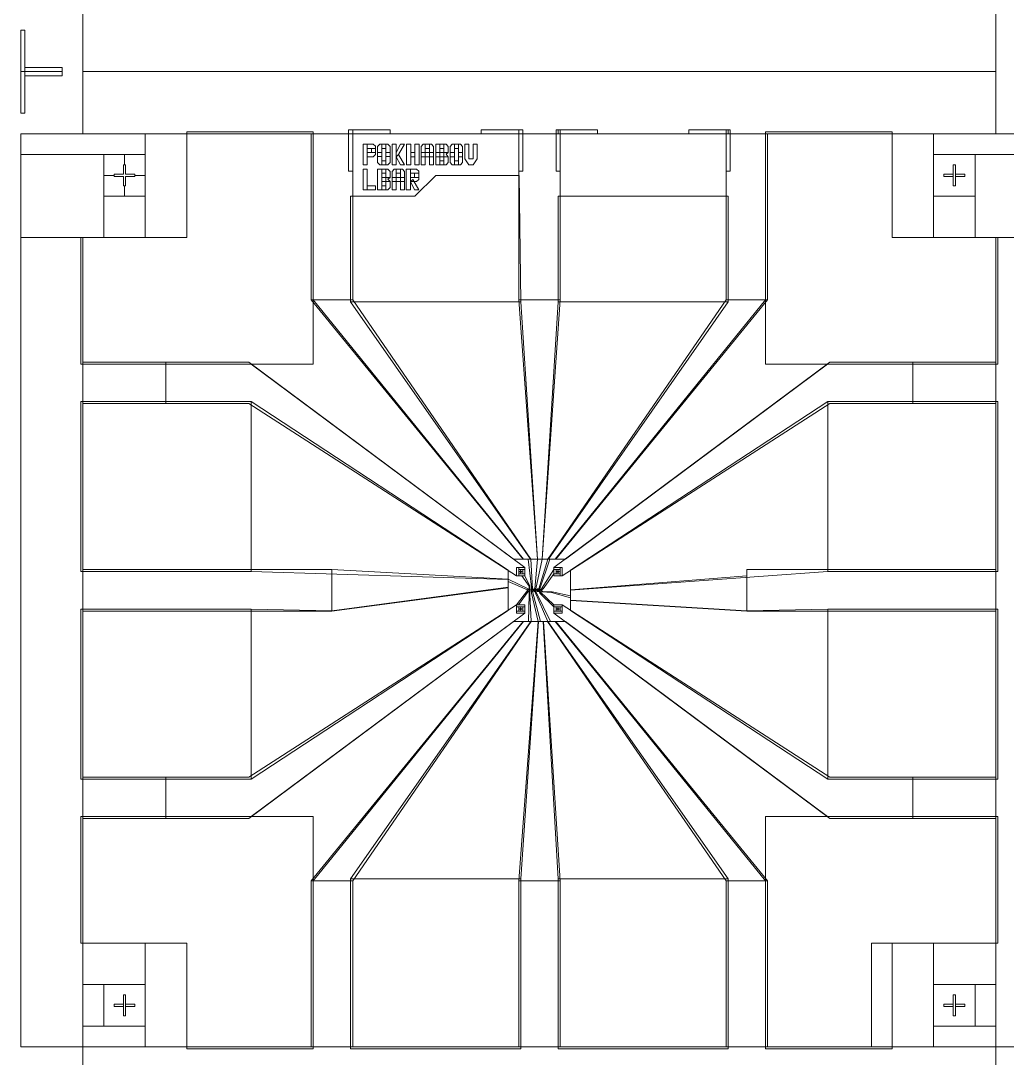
# Model space of a CAD drawing. Header units: millimetres. Extents: x -11355 to -1355, y 1102 to 18602.
# Drawn here: x -11355 to -8978, y 11224 to 13724 of the extents above; entities that cross this region are included whole.
import ezdxf

# ---------------------------------------------------------------- set-up
doc = ezdxf.new("R2010")
doc.units = ezdxf.units.MM
doc.header["$MEASUREMENT"] = 0
doc.layers.add('Etching', color=7, linetype='Continuous')
doc.layers.add('Ohmic', color=7, linetype='Continuous')
doc.layers.add('Mark', color=7, linetype='Continuous', plot=False)

msp = doc.modelspace()

# ---------------------------------------------------------------- linework, layer by layer
at = {"layer": 'Etching', "color": 242, "lineweight": 9}
for points in [[(-11205, 13601.5), (-9005, 13601.5), (-9005, 13751.5), (-11205, 13751.5), (-11205, 13601.5)], [(-11205, 13451.5), (-9005, 13451.5), (-9005, 13601.5), (-11205, 13601.5), (-11205, 13451.5)], [(-11355, 13401.5), (-11055, 13401.5), (-11055, 13451.5), (-11355, 13451.5), (-11355, 13401.5)], [(-11055, 13201.5), (-10955, 13201.5), (-10955, 13451.5), (-11055, 13451.5), (-11055, 13201.5)], [(-10655, 13051.5), (-10555, 13051.5), (-10555, 13451.5), (-10655, 13451.5), (-10655, 13051.5)], [(-10155, 13051.5), (-10055, 13051.5), (-10055, 13451.5), (-10155, 13451.5), (-10155, 13051.5)], [(-9655, 13051.5), (-9555, 13051.5), (-9555, 13451.5), (-9655, 13451.5), (-9655, 13051.5)], [(-9255, 13201.5), (-9155, 13201.5), (-9155, 13451.5), (-9255, 13451.5), (-9255, 13201.5)], [(-9155, 13401.5), (-8855, 13401.5), (-8855, 13451.5), (-9155, 13451.5), (-9155, 13401.5)], [(-11355, 13201.5), (-11155, 13201.5), (-11155, 13401.5), (-11355, 13401.5), (-11355, 13201.5)], [(-9055, 13201.5), (-8855, 13201.5), (-8855, 13401.5), (-9055, 13401.5), (-9055, 13201.5)], [(-11155, 13201.5), (-11055, 13201.5), (-11055, 13301.5), (-11155, 13301.5), (-11155, 13201.5)], [(-9155, 13201.5), (-9055, 13201.5), (-9055, 13301.5), (-9155, 13301.5), (-9155, 13201.5)], [(-11355, 11251.5), (-11205, 11251.5), (-11205, 13201.5), (-11355, 13201.5), (-11355, 11251.5)], [(-9005, 11251.5), (-8855, 11251.5), (-8855, 13201.5), (-9005, 13201.5), (-9005, 11251.5)], [(-10144.303, 12426.332), (-10655, 13051.5), (-10555, 13051.5), (-10125.63, 12426.5), (-10144.303, 12426.332)], [(-10109.998, 12426.501), (-10155, 13051.5), (-10055, 13051.5), (-10098, 12426.501), (-10109.998, 12426.501)], [(-10065.697, 12426.332), (-9555, 13051.5), (-9655, 13051.5), (-10084.37, 12426.5), (-10065.697, 12426.332)], [(-11205, 12801.5), (-11005, 12801.5), (-11005, 12901.5), (-11205, 12901.5), (-11205, 12801.5)], [(-10805, 12901.5), (-11005, 12901.5), (-11005, 12801.5), (-10805, 12801.5), (-10160, 12386.5), (-10160, 12406.5), (-10140, 12406.5), (-10805, 12901.5)], [(-9405, 12901.5), (-9205, 12901.5), (-9205, 12801.5), (-9405, 12801.5), (-10050, 12386.5), (-10050, 12406.5), (-10070, 12406.5), (-9405, 12901.5)], [(-9205, 12801.5), (-9005, 12801.5), (-9005, 12901.5), (-9205, 12901.5), (-9205, 12801.5)], [(-10125.957, 12352.997), (-10121.957, 12352.997), (-10121.957, 12354.997), (-10126, 12426.612), (-10132, 12426.442), (-10123.959, 12359.497), (-10123.959, 12354.997), (-10125.957, 12352.997)], [(-10109.998, 12426.501), (-10097.999, 12426.501), (-10114, 12354.999), (-10116.001, 12354.999), (-10109.998, 12426.501)], [(-10106, 12354.999), (-10103.998, 12354.999), (-10080, 12426.46), (-10084.37, 12426.5), (-10106, 12354.999)], [(-11205, 12301.5), (-10605, 12301.5), (-10605, 12401.5), (-11205, 12401.5), (-11205, 12301.5)], [(-10180, 12378.487), (-10180, 12357.929), (-10605, 12301.5), (-10605, 12401.5), (-10180, 12378.487)], [(-10160, 12386.5), (-10155, 12386.5), (-10155, 12406.5), (-10160, 12406.5), (-10160, 12386.5)], [(-10155, 12401.5), (-10140, 12401.5), (-10140, 12406.5), (-10155, 12406.5), (-10155, 12401.5)], [(-10145, 12391.5), (-10140, 12391.5), (-10140, 12401.5), (-10145, 12401.5), (-10145, 12391.5)], [(-10070, 12391.5), (-10096, 12354.999), (-10100, 12354.999), (-10070, 12401.5), (-10070, 12391.5)], [(-10070, 12401.5), (-10055, 12401.5), (-10055, 12406.5), (-10070, 12406.5), (-10070, 12401.5)], [(-10070, 12391.5), (-10065, 12391.5), (-10065, 12401.5), (-10070, 12401.5), (-10070, 12391.5)], [(-10055, 12386.5), (-10050, 12386.5), (-10050, 12406.5), (-10055, 12406.5), (-10055, 12386.5)], [(-9605, 12301.5), (-9005, 12301.5), (-9005, 12401.5), (-9605, 12401.5), (-9605, 12301.5)], [(-10180, 12372.58), (-10134, 12353), (-10131.998, 12355), (-10180, 12378.487), (-10180, 12372.58)], [(-10155, 12386.5), (-10140, 12386.5), (-10140, 12391.5), (-10155, 12391.5), (-10155, 12386.5)], [(-10140, 12386.5), (-10147.5, 12386.5), (-10130, 12361.465), (-10128, 12361.465), (-10140, 12386.5)], [(-10070, 12386.5), (-10055, 12386.5), (-10055, 12391.5), (-10070, 12391.5), (-10070, 12386.5)], [(-10030.001, 12353), (-10030, 12326.681), (-9605, 12301.5), (-9605, 12386.121), (-10030.001, 12353)], [(-10155.027, 12316.5), (-10160, 12316.5), (-10134, 12350.999), (-10132.001, 12348.999), (-10155.027, 12316.5)], [(-10134, 12353), (-10132, 12353), (-10131.998, 12355), (-10134, 12353)], [(-10134, 12350.999), (-10132, 12350.999), (-10132.001, 12348.999), (-10134, 12350.999)], [(-10130, 12355), (-10128, 12355), (-10128, 12361.465), (-10130, 12361.465), (-10130, 12355)], [(-10128, 12355), (-10130, 12354.999), (-10130, 12353), (-10128, 12353), (-10128, 12355)], [(-10130, 12349), (-10128, 12349), (-10128, 12351), (-10130, 12351), (-10130, 12349)], [(-10126, 12351), (-10122, 12351), (-10122, 12349), (-10102, 12276.501), (-10108, 12276.501), (-10124.002, 12344.5), (-10124.002, 12349), (-10126, 12351)], [(-10120, 12353), (-10118, 12353), (-10118.003, 12354.999), (-10120, 12353)], [(-10120, 12351), (-10118, 12351), (-10118, 12349), (-10118.003, 12349), (-10120, 12351)], [(-10118.003, 12353), (-10114, 12353), (-10114, 12354.999), (-10118.003, 12354.999), (-10118.003, 12353)], [(-10118.003, 12349), (-10114, 12349), (-10114, 12350.999), (-10118.003, 12350.999), (-10118.003, 12349)], [(-10109.998, 12354.999), (-10104, 12354.999), (-10104.001, 12353), (-10111.998, 12353), (-10109.998, 12354.999)], [(-10111.998, 12351), (-10109.998, 12351), (-10109.998, 12349), (-10110, 12349), (-10111.998, 12351)], [(-10110, 12351), (-10104, 12351), (-10104, 12349), (-10110, 12349), (-10110, 12351)], [(-10102, 12353), (-10100, 12353), (-10096, 12354.999), (-10100, 12354.999), (-10102, 12353)], [(-10097.666, 12349.25), (-10098, 12348), (-10102, 12351), (-10100, 12351), (-10097.666, 12349.25)], [(-10131.605, 12276.56), (-10124.63, 12276.499), (-10128, 12341.5), (-10130, 12341.5), (-10131.605, 12276.56)], [(-10130, 12344.5), (-10128, 12344.5), (-10128, 12349), (-10130, 12349), (-10130, 12344.5)], [(-10130, 12341.5), (-10128, 12341.5), (-10128, 12344.5), (-10130, 12344.5), (-10130, 12341.5)], [(-10116.001, 12349), (-10084.37, 12276.5), (-10078, 12276.563), (-10113.999, 12349), (-10116.001, 12349)], [(-10070, 12311.5), (-10104.001, 12344.5), (-10105.997, 12349), (-10103.997, 12349), (-10070, 12316.5), (-10070, 12311.5)], [(-10076, 12346), (-10098, 12348), (-10097.334, 12349), (-10074, 12348), (-10076, 12346)], [(-10030.001, 12333.615), (-10076, 12346), (-10074, 12348), (-10030.001, 12338.5), (-10030.001, 12333.615)], [(-10805, 11801.5), (-11005, 11801.5), (-11005, 11901.5), (-10805, 11901.5), (-10160, 12316.5), (-10160, 12296.5), (-10140, 12296.5), (-10805, 11801.5)], [(-10160, 12311.5), (-10140, 12311.5), (-10140, 12316.5), (-10160, 12316.5), (-10160, 12311.5)], [(-10160, 12301.5), (-10155, 12301.5), (-10155, 12311.5), (-10160, 12311.5), (-10160, 12301.5)], [(-10160, 12296.5), (-10140, 12296.5), (-10140, 12301.5), (-10160, 12301.5), (-10160, 12296.5)], [(-10145, 12301.5), (-10140, 12301.5), (-10140, 12311.5), (-10145, 12311.5), (-10145, 12301.5)], [(-10070, 12311.5), (-10050, 12311.5), (-10050, 12316.5), (-10070, 12316.5), (-10070, 12311.5)], [(-9405, 11801.5), (-9205, 11801.5), (-9205, 11901.5), (-9405, 11901.5), (-10050, 12316.5), (-10050, 12296.5), (-10070, 12296.5), (-9405, 11801.5)], [(-10070, 12301.5), (-10065, 12301.5), (-10065, 12311.5), (-10070, 12311.5), (-10070, 12301.5)], [(-10070, 12296.5), (-10050, 12296.5), (-10050, 12301.5), (-10070, 12301.5), (-10070, 12296.5)], [(-10055, 12301.5), (-10050, 12301.5), (-10050, 12311.5), (-10055, 12311.5), (-10055, 12301.5)], [(-10144.303, 12276.668), (-10655, 11651.5), (-10555, 11651.5), (-10124.63, 12276.5), (-10144.303, 12276.668)], [(-10108, 12276.501), (-10155, 11651.5), (-10055, 11651.5), (-10095, 12276.501), (-10108, 12276.501)], [(-10065.697, 12276.668), (-9555, 11651.5), (-9655, 11651.5), (-10085.37, 12276.5), (-10065.697, 12276.668)], [(-11205, 11801.5), (-11005, 11801.5), (-11005, 11901.5), (-11205, 11901.5), (-11205, 11801.5)], [(-9205, 11801.5), (-9005, 11801.5), (-9005, 11901.5), (-9205, 11901.5), (-9205, 11801.5)], [(-10655, 11251.5), (-10555, 11251.5), (-10555, 11651.5), (-10655, 11651.5), (-10655, 11251.5)], [(-10155, 11251.5), (-10055, 11251.5), (-10055, 11651.5), (-10155, 11651.5), (-10155, 11251.5)], [(-9655, 11251.5), (-9555, 11251.5), (-9555, 11651.5), (-9655, 11651.5), (-9655, 11251.5)], [(-11205, 11401.5), (-11055, 11401.5), (-11055, 11501.5), (-11205, 11501.5), (-11205, 11401.5)], [(-11055, 11251.5), (-10955, 11251.5), (-10955, 11501.5), (-11055, 11501.5), (-11055, 11251.5)], [(-9305, 11251.5), (-9155, 11251.5), (-9155, 11501.5), (-9305, 11501.5), (-9305, 11251.5)], [(-9155, 11401.5), (-9005, 11401.5), (-9005, 11501.5), (-9155, 11501.5), (-9155, 11401.5)], [(-11205, 11301.5), (-11155, 11301.5), (-11155, 11401.5), (-11205, 11401.5), (-11205, 11301.5)], [(-9055, 11301.5), (-9005, 11301.5), (-9005, 11401.5), (-9055, 11401.5), (-9055, 11301.5)], [(-11205, 11251.5), (-11055, 11251.5), (-11055, 11301.5), (-11205, 11301.5), (-11205, 11251.5)], [(-9155, 11251.5), (-9005, 11251.5), (-9005, 11301.5), (-9155, 11301.5), (-9155, 11251.5)], [(-11205, 11101.5), (-9005, 11101.5), (-9005, 11251.5), (-11205, 11251.5), (-11205, 11101.5)]]:
    msp.add_lwpolyline(points, dxfattribs=at)
at = {"layer": 'Mark', "color": 250, "lineweight": 9}
for points in [[(-11155, 13401.5), (-11105, 13401.5), (-11105, 13376.5), (-11107.5, 13376.5), (-11107.5, 13354), (-11130, 13354), (-11130, 13351.5), (-11155, 13351.5), (-11155, 13401.5)], [(-11055, 13401.5), (-11105, 13401.5), (-11105, 13376.5), (-11102.5, 13376.5), (-11102.5, 13354), (-11080, 13354), (-11080, 13351.5), (-11055, 13351.5), (-11055, 13401.5)], [(-11155, 13301.5), (-11105, 13301.5), (-11105, 13326.5), (-11107.5, 13326.5), (-11107.5, 13349), (-11130, 13349), (-11130, 13351.5), (-11155, 13351.5), (-11155, 13301.5)], [(-11055, 13301.5), (-11105, 13301.5), (-11105, 13326.5), (-11102.5, 13326.5), (-11102.5, 13349), (-11080, 13349), (-11080, 13351.5), (-11055, 13351.5), (-11055, 13301.5)]]:
    msp.add_lwpolyline(points, dxfattribs=at)
at = {"layer": 'Ohmic', "color": 114, "lineweight": 9}
for points in [[(-11355, 13601.5), (-11345, 13601.5), (-11345, 13701.5), (-11355, 13701.5), (-11355, 13601.5)], [(-11355, 13501.5), (-11345, 13501.5), (-11345, 13601.5), (-11355, 13601.5), (-11355, 13501.5)], [(-11255, 13611.5), (-11255, 13601.5), (-11345, 13601.5), (-11345, 13611.5), (-11255, 13611.5)], [(-11255, 13591.5), (-11255, 13601.5), (-11345, 13601.5), (-11345, 13591.5), (-11255, 13591.5)], [(-11210, 12896.5), (-10650, 12896.5), (-10650, 13456.5), (-10955, 13456.5), (-10955, 13201.5), (-11210, 13201.5), (-11210, 12896.5)], [(-10565, 13361.5), (-10555, 13361.5), (-10555, 13461.5), (-10565, 13461.5), (-10565, 13361.5)], [(-10465, 13451.5), (-10465, 13461.5), (-10555, 13461.5), (-10555, 13451.5), (-10465, 13451.5)], [(-10245, 13451.5), (-10245, 13461.5), (-10155, 13461.5), (-10155, 13451.5), (-10245, 13451.5)], [(-10155, 13361.5), (-10145, 13361.5), (-10145, 13461.5), (-10155, 13461.5), (-10155, 13361.5)], [(-10065, 13361.5), (-10055, 13361.5), (-10055, 13461.5), (-10065, 13461.5), (-10065, 13361.5)], [(-9965, 13451.5), (-9965, 13461.5), (-10060, 13461.5), (-10060, 13451.5), (-9965, 13451.5)], [(-9745, 13451.5), (-9745, 13461.5), (-9650, 13461.5), (-9650, 13451.5), (-9745, 13451.5)], [(-9655, 13361.5), (-9645, 13361.5), (-9645, 13461.5), (-9655, 13461.5), (-9655, 13361.5)], [(-9000, 12896.5), (-9560, 12896.5), (-9560, 13456.5), (-9255, 13456.5), (-9255, 13201.5), (-9000, 13201.5), (-9000, 12896.5)], [(-10530, 13376.484), (-10520, 13376.484), (-10520, 13426.484), (-10530, 13426.484), (-10530, 13376.484)], [(-10520, 13426.484), (-10520, 13416.484), (-10500, 13416.484), (-10500, 13421.468), (-10505.597, 13426.484), (-10520, 13426.484)], [(-10495, 13406.5), (-10485, 13406.5), (-10485, 13426.5), (-10489.984, 13426.5), (-10495, 13420.903), (-10495, 13406.5)], [(-10485, 13416.5), (-10475, 13416.5), (-10475, 13426.5), (-10485, 13426.5), (-10485, 13416.5)], [(-10465, 13406.5), (-10475, 13406.5), (-10475, 13426.5), (-10470.016, 13426.5), (-10465, 13420.903), (-10465, 13406.5)], [(-10460, 13376.484), (-10450, 13376.484), (-10450, 13426.484), (-10460, 13426.484), (-10460, 13376.484)], [(-10450, 13406.484), (-10440, 13426.484), (-10430, 13426.484), (-10444.433, 13401.484), (-10450, 13396.484), (-10450, 13406.484)], [(-10425, 13376.484), (-10415, 13376.484), (-10415, 13426.484), (-10425, 13426.484), (-10425, 13376.484)], [(-10405, 13376.484), (-10395, 13376.484), (-10395, 13426.484), (-10405, 13426.484), (-10405, 13376.484)], [(-10390, 13406.484), (-10380, 13406.484), (-10380, 13426.484), (-10384.984, 13426.484), (-10390, 13420.887), (-10390, 13406.484)], [(-10380, 13416.484), (-10370, 13416.484), (-10370, 13426.484), (-10380, 13426.484), (-10380, 13416.484)], [(-10360, 13406.484), (-10370, 13406.484), (-10370, 13426.484), (-10365.016, 13426.484), (-10360, 13420.887), (-10360, 13406.484)], [(-10355, 13406.484), (-10345, 13406.484), (-10345, 13426.484), (-10355, 13426.484), (-10355, 13406.484)], [(-10345, 13416.484), (-10335, 13416.484), (-10335, 13426.484), (-10345, 13426.484), (-10345, 13416.484)], [(-10325, 13406.484), (-10335, 13406.484), (-10335, 13426.484), (-10330.016, 13426.484), (-10325, 13420.887), (-10325, 13406.484)], [(-10320, 13406.484), (-10310, 13406.484), (-10310, 13426.484), (-10314.984, 13426.484), (-10320, 13420.887), (-10320, 13406.484)], [(-10310, 13416.484), (-10300, 13416.484), (-10300, 13426.484), (-10310, 13426.484), (-10310, 13416.484)], [(-10290, 13406.484), (-10300, 13406.484), (-10300, 13426.484), (-10295.016, 13426.484), (-10290, 13420.887), (-10290, 13406.484)], [(-10265, 13376.484), (-10275, 13376.484), (-10285, 13391.389), (-10285, 13426.484), (-10275, 13426.484), (-10275, 13391.389), (-10265, 13391.389), (-10265, 13426.484), (-10255, 13426.484), (-10255, 13391.389), (-10265, 13376.484)], [(-10520, 13396.484), (-10520, 13406.484), (-10500, 13406.484), (-10500, 13401.5), (-10505.597, 13396.484), (-10520, 13396.484)], [(-10510, 13406.484), (-10510, 13416.484), (-10500, 13416.484), (-10500, 13406.484), (-10510, 13406.484)], [(-10495, 13396.5), (-10485, 13396.5), (-10485, 13406.5), (-10495, 13406.5), (-10495, 13396.5)], [(-10475, 13396.5), (-10465, 13396.5), (-10465, 13406.5), (-10475, 13406.5), (-10475, 13396.5)], [(-10450, 13396.484), (-10440, 13376.484), (-10430, 13376.484), (-10444.433, 13401.484), (-10450, 13396.484)], [(-10415, 13396.484), (-10405, 13396.484), (-10405, 13406.484), (-10415, 13406.484), (-10415, 13396.484)], [(-10390, 13396.484), (-10380, 13396.484), (-10380, 13406.484), (-10390, 13406.484), (-10390, 13396.484)], [(-10380, 13396.484), (-10370, 13396.484), (-10370, 13406.484), (-10380, 13406.484), (-10380, 13396.484)], [(-10370, 13396.484), (-10360, 13396.484), (-10360, 13406.484), (-10370, 13406.484), (-10370, 13396.484)], [(-10355, 13396.484), (-10345, 13396.484), (-10345, 13406.484), (-10355, 13406.484), (-10355, 13396.484)], [(-10345, 13396.484), (-10335, 13396.484), (-10335, 13406.484), (-10345, 13406.484), (-10345, 13396.484)], [(-10335, 13406.484), (-10325, 13406.484), (-10330, 13402.19), (-10325, 13396.484), (-10335, 13396.484), (-10335, 13406.484)], [(-10320, 13396.484), (-10310, 13396.484), (-10310, 13406.484), (-10320, 13406.484), (-10320, 13396.484)], [(-10300, 13396.484), (-10290, 13396.484), (-10290, 13406.484), (-10300, 13406.484), (-10300, 13396.484)], [(-10495, 13396.5), (-10485, 13396.5), (-10485, 13376.5), (-10489.984, 13376.5), (-10495, 13382.097), (-10495, 13396.5)], [(-10485, 13376.5), (-10475, 13376.5), (-10475, 13386.5), (-10485, 13386.5), (-10485, 13376.5)], [(-10465, 13396.5), (-10475, 13396.5), (-10475, 13376.5), (-10470.016, 13376.5), (-10465, 13382.097), (-10465, 13396.5)], [(-10390, 13396.484), (-10380, 13396.484), (-10380, 13376.484), (-10390, 13376.484), (-10390, 13396.484)], [(-10360, 13396.484), (-10370, 13396.484), (-10370, 13376.484), (-10360, 13376.484), (-10360, 13396.484)], [(-10355, 13396.484), (-10345, 13396.484), (-10345, 13376.484), (-10355, 13376.484), (-10355, 13396.484)], [(-10345, 13376.484), (-10335, 13376.484), (-10335, 13386.484), (-10345, 13386.484), (-10345, 13376.484)], [(-10325, 13396.484), (-10335, 13396.484), (-10335, 13376.484), (-10330.016, 13376.484), (-10325, 13382.081), (-10325, 13396.484)], [(-10320, 13396.484), (-10310, 13396.484), (-10310, 13376.484), (-10314.984, 13376.484), (-10320, 13382.081), (-10320, 13396.484)], [(-10310, 13376.484), (-10300, 13376.484), (-10300, 13386.484), (-10310, 13386.484), (-10310, 13376.484)], [(-10290, 13396.484), (-10300, 13396.484), (-10300, 13376.484), (-10295.016, 13376.484), (-10290, 13382.081), (-10290, 13396.484)], [(-9107.5, 13326.5), (-9102.5, 13326.5), (-9102.5, 13376.5), (-9107.5, 13376.5), (-9107.5, 13326.5)], [(-10560, 13046.5), (-10150, 13046.5), (-10154, 13351.5), (-10355, 13351.5), (-10405, 13301.5), (-10560, 13301.5), (-10560, 13046.5)], [(-10530, 13316.484), (-10520, 13316.484), (-10520, 13366.484), (-10530, 13366.484), (-10530, 13316.484)], [(-10495, 13316.484), (-10485, 13316.484), (-10485, 13366.484), (-10495, 13366.484), (-10495, 13316.484)], [(-10485, 13356.484), (-10475, 13356.484), (-10475, 13366.484), (-10485, 13366.484), (-10485, 13356.484)], [(-10465, 13346.484), (-10475, 13346.484), (-10475, 13366.484), (-10470.016, 13366.484), (-10465, 13360.887), (-10465, 13346.484)], [(-10460.107, 13346.4), (-10450.107, 13346.4), (-10450.107, 13366.4), (-10455.091, 13366.4), (-10460.107, 13360.803), (-10460.107, 13346.4)], [(-10450.107, 13356.4), (-10440.107, 13356.4), (-10440.107, 13366.4), (-10450.107, 13366.4), (-10450.107, 13356.4)], [(-10430.107, 13346.4), (-10440.107, 13346.4), (-10440.107, 13366.4), (-10435.123, 13366.4), (-10430.107, 13360.803), (-10430.107, 13346.4)], [(-10426.002, 13316.5), (-10416.002, 13316.5), (-10416.002, 13366.5), (-10426.002, 13366.5), (-10426.002, 13316.5)], [(-10416.002, 13366.5), (-10416.002, 13356.5), (-10396.002, 13356.5), (-10396.002, 13361.484), (-10401.599, 13366.5), (-10416.002, 13366.5)], [(-10406.002, 13346.5), (-10406.002, 13356.5), (-10396.002, 13356.5), (-10396.002, 13346.5), (-10406.002, 13346.5)], [(-9130, 13354), (-9130, 13349), (-9107.5, 13349), (-9107.5, 13354), (-9130, 13354)], [(-9080, 13354), (-9080, 13349), (-9102.5, 13349), (-9102.5, 13354), (-9080, 13354)], [(-10520, 13316.484), (-10500, 13316.484), (-10500, 13326.484), (-10520, 13326.484), (-10520, 13316.484)], [(-10485, 13336.484), (-10475, 13336.484), (-10475, 13346.484), (-10485, 13346.484), (-10485, 13336.484)], [(-10485, 13316.484), (-10475, 13316.484), (-10475, 13326.484), (-10485, 13326.484), (-10485, 13316.484)], [(-10475, 13346.484), (-10465, 13346.484), (-10470, 13342.19), (-10465, 13336.484), (-10475, 13336.484), (-10475, 13346.484)], [(-10465, 13336.484), (-10475, 13336.484), (-10475, 13316.484), (-10470.016, 13316.484), (-10465, 13322.081), (-10465, 13336.484)], [(-10460.107, 13336.4), (-10450.107, 13336.4), (-10450.107, 13346.4), (-10460.107, 13346.4), (-10460.107, 13336.4)], [(-10460.107, 13336.4), (-10450.107, 13336.4), (-10450.107, 13316.4), (-10460.107, 13316.4), (-10460.107, 13336.4)], [(-10450.107, 13336.4), (-10440.107, 13336.4), (-10440.107, 13346.4), (-10450.107, 13346.4), (-10450.107, 13336.4)], [(-10440.107, 13336.4), (-10430.107, 13336.4), (-10430.107, 13346.4), (-10440.107, 13346.4), (-10440.107, 13336.4)], [(-10430.107, 13336.4), (-10440.107, 13336.4), (-10440.107, 13316.4), (-10430.107, 13316.4), (-10430.107, 13336.4)], [(-10416.002, 13336.5), (-10416.002, 13346.5), (-10396.002, 13346.5), (-10396.002, 13341.516), (-10401.599, 13336.5), (-10416.002, 13336.5)], [(-10416.002, 13336.5), (-10406.002, 13316.5), (-10396.002, 13316.5), (-10410.435, 13341.5), (-10416.002, 13336.5)], [(-10060, 13046.5), (-9650, 13046.5), (-9650, 13301.5), (-10060, 13301.5), (-10060, 13046.5)], [(-10799.282, 12896.5), (-10650, 12896.5), (-10650, 13051.496), (-10143.303, 12426.332), (-10167.855, 12426.332), (-10799.282, 12896.5)], [(-9410.718, 12896.5), (-9560, 12896.5), (-9560, 13051.496), (-10066.697, 12426.332), (-10042.145, 12426.332), (-9410.718, 12896.5)], [(-10126.676, 12426.5), (-10560, 13046.5), (-10150, 13046.5), (-10109.754, 12426.501), (-10126.676, 12426.5)], [(-10083.324, 12426.5), (-9650, 13046.5), (-10060, 13046.5), (-10098.361, 12426.501), (-10083.324, 12426.5)], [(-11210, 12396.5), (-10800, 12396.5), (-10800, 12806.5), (-11210, 12806.5), (-11210, 12396.5)], [(-10800, 12396.5), (-10800, 12806.5), (-10180, 12400.368), (-10180, 12377.487), (-10800, 12396.5)], [(-9410, 12396.5), (-9410, 12806.5), (-10030, 12400.368), (-10030, 12352.179), (-9410, 12396.5)], [(-9410, 12396.5), (-9000, 12396.5), (-9000, 12806.5), (-9410, 12806.5), (-9410, 12396.5)], [(-10153, 12396), (-10153, 12397), (-10150.5, 12397), (-10150.5, 12396), (-10153, 12396)], [(-10150.5, 12393.5), (-10149.5, 12393.5), (-10149.5, 12399.5), (-10150.5, 12399.5), (-10150.5, 12393.5)], [(-10149.5, 12396), (-10149.5, 12397), (-10147, 12397), (-10147, 12396), (-10149.5, 12396)], [(-10060.5, 12396), (-10060.5, 12397), (-10063, 12397), (-10063, 12396), (-10060.5, 12396)], [(-10060.5, 12393.5), (-10059.5, 12393.5), (-10059.5, 12399.5), (-10060.5, 12399.5), (-10060.5, 12393.5)], [(-10057, 12396), (-10057, 12397), (-10059.5, 12397), (-10059.5, 12396), (-10057, 12396)], [(-10800, 11896.5), (-10800, 12068.954), (-10800, 12306.5), (-10605, 12302.5), (-10180, 12358.929), (-10180, 12302.668), (-10800, 11896.5)], [(-9410, 11896.5), (-9410, 12068.954), (-9410, 12306.5), (-9605, 12302.5), (-10030, 12327.861), (-10030, 12302.668), (-9410, 11896.5)], [(-11210, 11896.5), (-10800, 11896.5), (-10800, 12306.5), (-11210, 12306.5), (-11210, 11896.5)], [(-10153, 12306), (-10153, 12307), (-10150.5, 12307), (-10150.5, 12306), (-10153, 12306)], [(-10150.5, 12303.5), (-10149.5, 12303.5), (-10149.5, 12309.5), (-10150.5, 12309.5), (-10150.5, 12303.5)], [(-10149.5, 12306), (-10149.5, 12307), (-10147, 12307), (-10147, 12306), (-10149.5, 12306)], [(-10060.5, 12306), (-10060.5, 12307), (-10063, 12307), (-10063, 12306), (-10060.5, 12306)], [(-10060.5, 12303.5), (-10059.5, 12303.5), (-10059.5, 12309.5), (-10060.5, 12309.5), (-10060.5, 12303.5)], [(-10057, 12306), (-10057, 12307), (-10059.5, 12307), (-10059.5, 12306), (-10057, 12306)], [(-9410, 11896.5), (-9000, 11896.5), (-9000, 12306.5), (-9410, 12306.5), (-9410, 11896.5)], [(-10799.282, 11806.5), (-10650, 11806.5), (-10650, 11651.504), (-10143.303, 12276.668), (-10167.855, 12276.668), (-10799.282, 11806.5)], [(-10150, 11656.5), (-10560, 11656.5), (-10125.63, 12276.5), (-10107.584, 12276.501), (-10150, 11656.5)], [(-10060, 11656.5), (-9650, 11656.5), (-10084.37, 12276.5), (-10096, 12276.5), (-10060, 11656.5)], [(-9410.718, 11806.5), (-9560, 11806.5), (-9560, 11651.504), (-10066.697, 12276.668), (-10042.145, 12276.668), (-9410.718, 11806.5)], [(-11210, 11806.5), (-10650, 11806.5), (-10650, 11246.5), (-10955, 11246.5), (-10955, 11501.5), (-11210, 11501.5), (-11210, 11806.5)], [(-9000, 11806.5), (-9560, 11806.5), (-9560, 11246.5), (-9255, 11246.5), (-9255, 11501.5), (-9000, 11501.5), (-9000, 11806.5)], [(-10560, 11246.5), (-10150, 11246.5), (-10150, 11656.5), (-10560, 11656.5), (-10560, 11246.5)], [(-10060, 11246.5), (-9650, 11246.5), (-9650, 11656.5), (-10060, 11656.5), (-10060, 11246.5)], [(-11107.5, 11326.5), (-11102.5, 11326.5), (-11102.5, 11376.5), (-11107.5, 11376.5), (-11107.5, 11326.5)], [(-9107.5, 11326.5), (-9102.5, 11326.5), (-9102.5, 11376.5), (-9107.5, 11376.5), (-9107.5, 11326.5)], [(-11130, 11354), (-11130, 11349), (-11107.5, 11349), (-11107.5, 11354), (-11130, 11354)], [(-11080, 11354), (-11080, 11349), (-11102.5, 11349), (-11102.5, 11354), (-11080, 11354)], [(-9130, 11354), (-9130, 11349), (-9107.5, 11349), (-9107.5, 11354), (-9130, 11354)], [(-9080, 11354), (-9080, 11349), (-9102.5, 11349), (-9102.5, 11354), (-9080, 11354)]]:
    msp.add_lwpolyline(points, dxfattribs=at)

doc.saveas('drawing.dxf')
